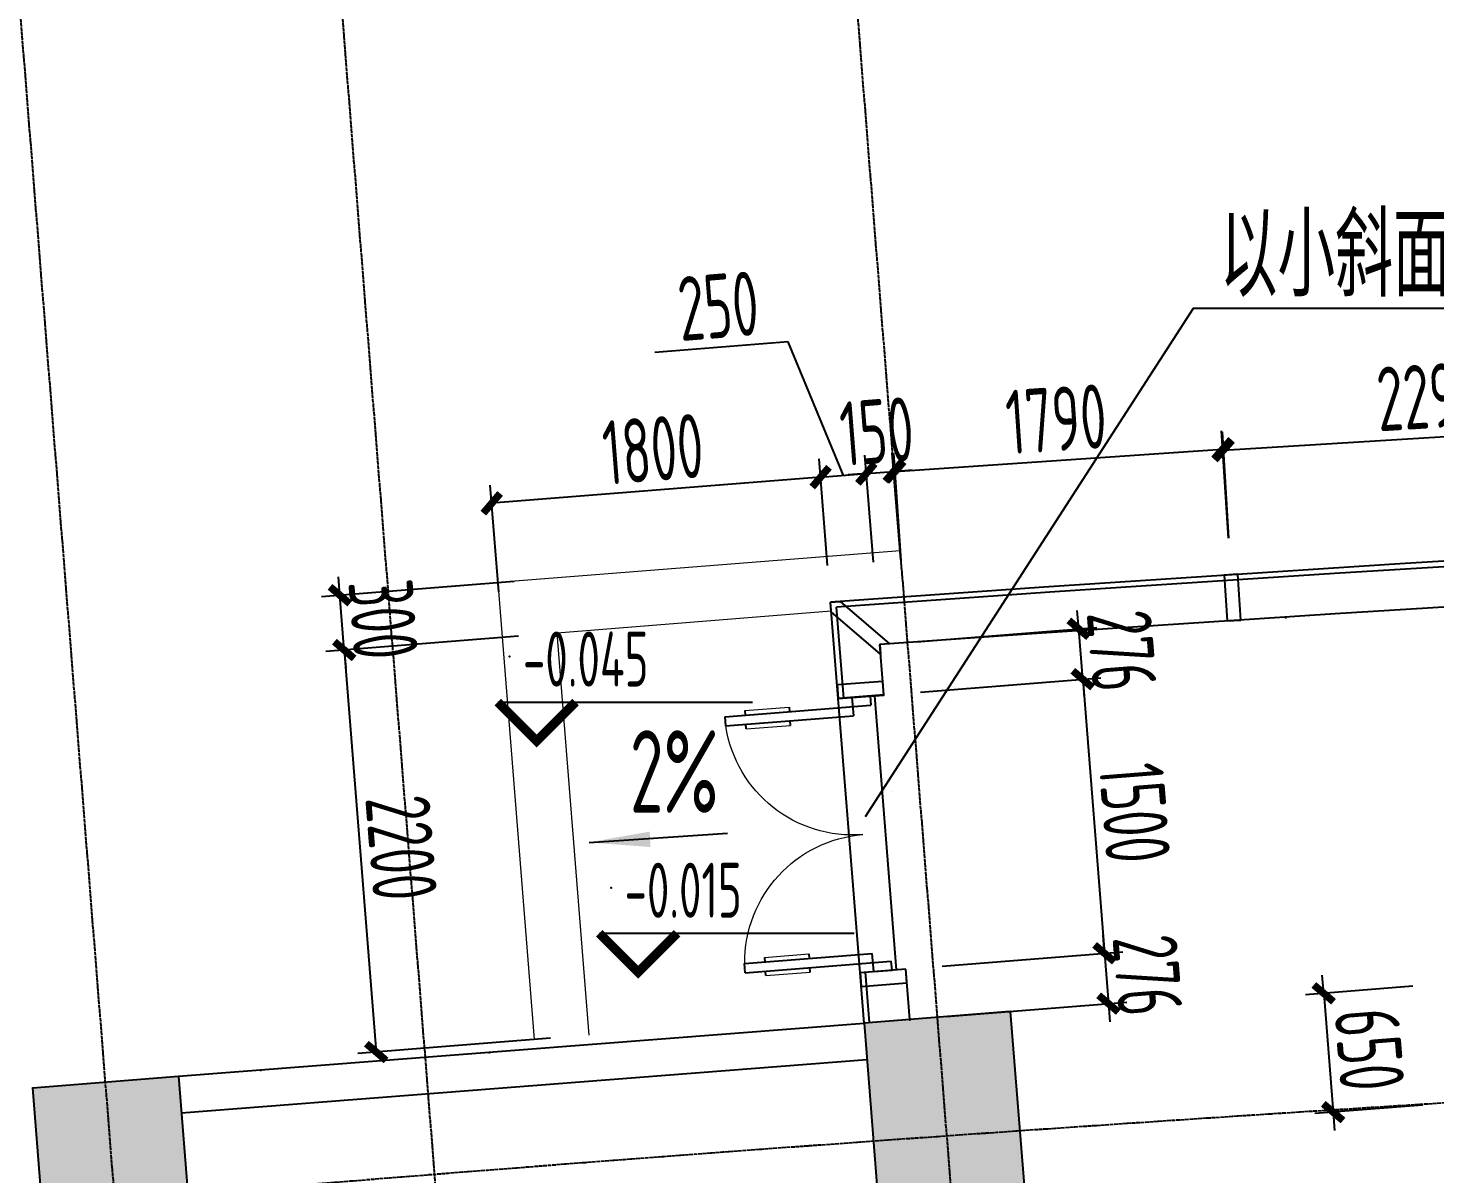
# Model space of a CAD drawing. Header units: millimetres. Extents: x 11639278 to 23698211, y -13072636 to -5537337.
# Drawn here: x 11751399 to 11759072, y -6378473 to -6372222 of the extents above; entities that cross this region are included whole.
import ezdxf
from ezdxf.enums import TextEntityAlignment as Align

# ---------------------------------------------------------------- set-up
doc = ezdxf.new("R2010")
doc.units = ezdxf.units.MM
doc.header["$LTSCALE"] = 10
for name, pattern in [('A2-RG-AXIS$0$CENTER', [2, 1.25, -0.25, 0.25, -0.25]), ('A2-RG-AXIS$0$DOTE', [2.42, 2, -0.2, 0.02, -0.2]), ('A2-RI-F1$0$DOT2', [0.125, 0, -0.125])]:
    doc.linetypes.add(name, pattern=pattern)
for name, color, linetype in [('A2-RB-F1$0$A-DIMS-100', 1, 'Continuous'), ('A2-RG-AXIS$0$A-GRID', 1, 'A2-RG-AXIS$0$CENTER'), ('A2-RI-F1$0$$0$AUDIT_D_120618114340-341', 1, 'Continuous'), ('A2-RI-F1$0$A-DOOR', 32, 'Continuous'), ('A2-RI-F1$0$A-FLOR-OTLN', 4, 'A2-RI-F1$0$DOT2'), ('A2-RI-F1$0$A-GLAZ', 140, 'Continuous'), ('A2-RI-F1$0$A-STRS', 50, 'Continuous'), ('A2-RI-F1$0$A-SYMB', 4, 'Continuous'), ('A2-RI-F1$0$A-SYMB-AREA', 4, 'Continuous'), ('A2-RI-F1$0$A-SYMB-NAME', 4, 'Continuous'), ('A2-RI-F1$0$A-WALL', 7, 'Continuous'), ('A2-RI-F1$0$an-wndw-mull-v', 3, 'Continuous'), ('A2-RI-F1$0$WINDOW_TEXT', 7, 'Continuous'), ('A2-RS-F1$0$A-HATH-GRAY', 8, 'Continuous'), ('A2-RS-F1$0$A-WALL-CONC', 6, 'Continuous')]:
    doc.layers.add(name, color=color, linetype=linetype)
doc.layers.add('A2-RI-F1$0$A-DETL-LLIN', color=3, linetype='Continuous', lineweight=5)
doc.styles.add('A2-RB-F1$0$XD2008', font='hzs.shx', dxfattribs={"width": 0.7, "bigfont": 'hztxt.shx'})
doc.styles.add('A2-RI-F1$0$ECADI', font='hzs.shx', dxfattribs={"width": 0.7, "bigfont": 'hztxt.shx'})
doc.styles.add('A2-RI-F1$0$SIMPLEX', font='simplex.shx', dxfattribs={"width": 0.7})
doc.styles.add('A2-RI-F1$0$XD2008', font='hzs.shx', dxfattribs={"width": 0.7, "bigfont": 'hztxt.shx'})
doc.dimstyles.new('A2-RB-F1$0$XD100$0', dxfattribs={"dimscale": 100, "dimtxt": 3.5, "dimasz": 1, "dimexe": 1, "dimexo": 2, "dimgap": 0.5, "dimtad": 1, "dimdec": 0, "dimdsep": 46, "dimtxsty": 'A2-RB-F1$0$XD2008', "dimblk1": 'A2-RB-F1$0$_ArchTick', "dimblk2": 'A2-RB-F1$0$_ArchTick', "dimsah": 1, "dimcen": 2.5, "dimclrt": 4, "dimaunit": 1, "dimadec": 0, "dimazin": 0, "dimtfac": 1, "dimtdec": 0, "dimtix": 1, "dimtmove": 1, "dimatfit": 3, "dimfxl": 0, "dimtolj": 1, "dimtzin": 0, "dimarcsym": 0})

# ---------------------------------------------------------------- blocks, each defined once
blk = doc.blocks.new('A2-RS-F1')
at = {"layer": 'A2-RS-F1$0$A-HATH-GRAY', "ltscale": 3}
h = blk.add_hatch(color=256, dxfattribs=at)
h.paths.add_polyline_path([(11790490.7, -6377046.5), (11789491.3, -6377010.6), (11789445.2, -6378310.2), (11790444.5, -6378345.7)], flags=16)
h.paths.add_polyline_path([(11794711.1, -6377235.6), (11794112.3, -6377197.1), (11794061, -6377995.6), (11794659.8, -6378034.1)], flags=0)
h.paths.add_polyline_path([(11794483.3, -6380778.7), (11793884.5, -6380740.2), (11793833.2, -6381538.6), (11794432, -6381577.1)], flags=0)
h.paths.add_polyline_path([(11793886.5, -6390060.6), (11793287.7, -6390022.1), (11793236.4, -6390820.5), (11793835.2, -6390859)], flags=0)
h.paths.add_polyline_path([(11793658.7, -6393603.7), (11793059.9, -6393565.2), (11793008.6, -6394363.6), (11793607.4, -6394402.1)], flags=0)
h.paths.add_polyline_path([(11789926.5, -6392936.5), (11788927.1, -6392900.6), (11788881, -6394200.2), (11789880.4, -6394235.7)], flags=16)
h.paths.add_polyline_path([(11781272, -6392739.2), (11780272, -6392732.1), (11780263.2, -6394032.4), (11781263.2, -6394039.2)], flags=16)
h.paths.add_polyline_path([(11772615.4, -6392790.7), (11771615.7, -6392812.3), (11771644.2, -6394112.4), (11772644, -6394090.4)], flags=16)
h.paths.add_polyline_path([(11771835.6, -6400549.4, 1), (11772735.6, -6400549.4, 1)])
h.paths.add_polyline_path([(11789601.8, -6400663.7, 1), (11788701.8, -6400663.7, 1)], flags=0)
h.paths.add_polyline_path([(11797125.5, -6401083.9, 1), (11798025.5, -6401083.9, 1)], flags=0)
h.paths.add_polyline_path([(11772266.5, -6376894.6), (11771266.7, -6376916.1), (11771295.3, -6378216.2), (11772295, -6378194.3)], flags=16)
h.paths.add_polyline_path([(11781379.7, -6376839.6), (11780379.7, -6376832.4), (11780370.9, -6378132.8), (11781370.9, -6378139.6)], flags=16)
h.paths.add_polyline_path([(11752826.5, -6385566), (11752029, -6385629.4), (11752187.6, -6387623.1), (11752985.1, -6387559.7)], flags=17)
h.paths.add_polyline_path([(11757362.8, -6385212.9), (11756565.3, -6385276.3), (11756723.9, -6387270.1), (11757521.2, -6387204.8)], flags=17)
h.paths.add_polyline_path([(11762965.1, -6393140.9), (11763031, -6394439.6), (11764029.7, -6394388.9), (11763963.9, -6393090.2)])
h.paths.add_polyline_path([(11793008.6, -6394363.6), (11793607.4, -6394402.1), (11793658.7, -6393603.7), (11793059.9, -6393565.2)], flags=17)
h.paths.add_polyline_path([(11793236.4, -6390820.5), (11793835.2, -6390859), (11793886.5, -6390060.6), (11793287.7, -6390022.1)], flags=17)
h.paths.add_polyline_path([(11793833.2, -6381538.6), (11794432, -6381577.1), (11794483.3, -6380778.7), (11793884.5, -6380740.2)], flags=17)
h.paths.add_polyline_path([(11794061, -6377995.6), (11794659.8, -6378034.1), (11794711.1, -6377235.6), (11794112.3, -6377197.1)], flags=17)
h.paths.add_polyline_path([(11762159.9, -6377261.3), (11762225.8, -6378560), (11763224.5, -6378509.3), (11763158.6, -6377210.6)], flags=17)
edge = h.paths.add_edge_path(flags=16)
edge.add_arc((11772285.6, -6400549.4), 450, 0, 360)
edge = h.paths.add_edge_path(flags=16)
edge.add_arc((11789151.8, -6400663.7), 450, 0, 360)
edge = h.paths.add_edge_path()
edge.add_arc((11763857, -6400855.6), 450, 0, 360)
edge = h.paths.add_edge_path(flags=17)
edge.add_arc((11797575.5, -6401083.9), 450, 0, 360)
edge = h.paths.add_edge_path()
edge.add_arc((11755440.6, -6401403.6), 450, 0, 360)
h.paths.add_polyline_path([(11756756.1, -6377586.7), (11756914.7, -6379580.4), (11756117.2, -6379643.9), (11755958.6, -6377650.1)], flags=17)
h.paths.add_polyline_path([(11757322.6, -6394796.6), (11758120, -6394731.3), (11758001.2, -6393237.8), (11757203.7, -6393301.3)])
h.paths.add_polyline_path([(11752786.3, -6395149.5), (11753583.8, -6395086), (11753449, -6393391.4), (11752651.5, -6393454.8)])
h.paths.add_polyline_path([(11751581, -6379997.1), (11752378.4, -6379933.7), (11752219.8, -6377940), (11751422.4, -6378003.4)])
edge = h.paths.add_edge_path()
edge.add_line((11771615.7, -6392812.7), (11771644.2, -6394112.4))
edge.add_line((11771644.2, -6394112.4), (11772644, -6394090.4))
edge.add_line((11772644, -6394090.4), (11772615.4, -6392790.7))
edge.add_line((11772615.4, -6392790.7), (11771615.7, -6392812.3))
edge.add_line((11780272, -6392732.4), (11780263.2, -6394032.4))
edge.add_line((11780263.2, -6394032.4), (11781263.2, -6394039.2))
edge.add_line((11781263.2, -6394039.2), (11781272, -6392739.2))
edge.add_line((11781272, -6392739.2), (11780272, -6392732.1))
edge.add_line((11788927.1, -6392901), (11788881, -6394200.2))
edge.add_line((11788881, -6394200.2), (11789880.4, -6394235.7))
edge.add_line((11789880.4, -6394235.7), (11789926.5, -6392936.5))
edge.add_line((11789926.5, -6392936.5), (11788927.1, -6392900.6))
edge.add_line((11789491.3, -6377011), (11789445.2, -6378310.2))
edge.add_line((11789445.2, -6378310.2), (11790444.5, -6378345.7))
edge.add_line((11790444.5, -6378345.7), (11790490.7, -6377046.5))
edge.add_line((11790490.7, -6377046.5), (11789491.3, -6377010.6))
edge.add_line((11780379.7, -6376832.8), (11780370.9, -6378132.8))
edge.add_line((11780370.9, -6378132.8), (11781370.9, -6378139.6))
edge.add_line((11781370.9, -6378139.6), (11781379.7, -6376839.6))
edge.add_line((11781379.7, -6376839.6), (11780379.7, -6376832.4))
edge.add_line((11771266.7, -6376916.5), (11771295.3, -6378216.2))
edge.add_line((11771295.3, -6378216.2), (11772295, -6378194.3))
edge.add_line((11772295, -6378194.3), (11772266.5, -6376894.6))
edge.add_line((11772266.5, -6376894.6), (11771266.7, -6376916.1))
edge.add_line((11756723.9, -6387270.1), (11757521.2, -6387204.8))
edge.add_line((11756565.3, -6385276.3), (11757362.8, -6385212.9))
edge.add_line((11756565.3, -6385276.3), (11756723.9, -6387270.1))
edge.add_line((11752187.6, -6387623.1), (11752985.1, -6387559.7))
edge.add_line((11752029, -6385629.4), (11752826.5, -6385566))
edge.add_line((11752029, -6385629.4), (11752187.6, -6387623.2))
edge.add_line((11752826.5, -6385566), (11752985.1, -6387559.7))
edge.add_line((11757362.2, -6385205.2), (11757521.2, -6387204.8))
edge = h.paths.add_edge_path()
edge.add_arc((11847549.5, -6408655.2), 450, 0, 360)
h.paths.add_polyline_path([(11818747.1, -6372607.5), (11817357.2, -6372439.1), (11817138.8, -6374225.8), (11818528.7, -6374394.2)])
h.paths.add_polyline_path([(11827964.2, -6373889.1), (11826579.8, -6373680.9), (11826310.1, -6375460.6), (11827694.6, -6375668.8)])
h.paths.add_polyline_path([(11837140.7, -6375434.8), (11835762.8, -6375187), (11835442.2, -6376958.2), (11836820.1, -6377206.1)])
h.paths.add_polyline_path([(11814457.2, -6396161.7), (11815846.9, -6396331.6), (11816041, -6394743.5), (11814651.4, -6394573.1)])
h.paths.add_polyline_path([(11851385, -6401917.5), (11850605.4, -6401737.8), (11850371.1, -6402710), (11851150.7, -6402889.7)])
h.paths.add_polyline_path([(11846959.8, -6400859), (11846180.2, -6400679.3), (11845945.9, -6401651.6), (11846725.5, -6401831.3)])
h.paths.add_polyline_path([(11841338.2, -6400630.1), (11839968.3, -6400341.3), (11840298.4, -6398775.8), (11841668.4, -6399064)])
h.paths.add_polyline_path([(11831505.8, -6398704), (11832883.4, -6398953.4), (11833168.4, -6397379), (11831790.9, -6397129.1)])
h.paths.add_polyline_path([(11822999.8, -6397310.5), (11824384, -6397520.2), (11824623.6, -6395938.3), (11823239.5, -6395728)])
h.paths.add_polyline_path([(11806985.1, -6395311.3), (11806188.5, -6395237.1), (11806299.9, -6394042), (11807096.4, -6394116.5)])
h.paths.add_polyline_path([(11800592, -6394828.7), (11801190.8, -6394867.2), (11801242.1, -6394068.8), (11800643.4, -6394030.3)])
h.paths.add_polyline_path([(11793008.6, -6394363.6), (11793607.4, -6394402.1), (11793658.7, -6393603.7), (11793059.9, -6393565.2)], flags=17)
h.paths.add_polyline_path([(11800819.8, -6391285.9), (11801418.6, -6391324.4), (11801469.9, -6390525.9), (11800871.2, -6390487.4)])
h.paths.add_polyline_path([(11793236.4, -6390820.5), (11793835.2, -6390859), (11793886.5, -6390060.6), (11793287.7, -6390022.1)], flags=17)
h.paths.add_polyline_path([(11853037, -6395063.6), (11853271.3, -6394091.4), (11852491.7, -6393911.7), (11852257.4, -6394883.9)])
h.paths.add_polyline_path([(11854911.5, -6387286.2), (11855145.9, -6386314), (11854366.3, -6386134.3), (11854131.9, -6387106.5)])
h.paths.add_polyline_path([(11846269, -6377243.5), (11844898.8, -6376956.1), (11844527.5, -6378717.4), (11845897.7, -6379004.7)])
h.paths.add_polyline_path([(11848611.8, -6394005), (11848846.2, -6393032.8), (11848066.6, -6392853.1), (11847832.2, -6393825.3)])
h.paths.add_polyline_path([(11850486.4, -6386227.4), (11850720.8, -6385255.2), (11849941.2, -6385075.5), (11849706.8, -6386047.7)])
h.paths.add_polyline_path([(11843712.1, -6384523.3), (11844299.2, -6384647.1), (11844423, -6384060), (11843835.9, -6383936.2)])
h.paths.add_polyline_path([(11842061.7, -6392351.2), (11842648.8, -6392475), (11842772.6, -6391887.9), (11842185.5, -6391764.1)])
h.paths.add_polyline_path([(11808357.4, -6373042.4), (11808954.8, -6373098.1), (11809029, -6372301.4), (11808431.6, -6372245.8)])
h.paths.add_polyline_path([(11793833.2, -6381538.6), (11794432, -6381577.1), (11794483.3, -6380778.7), (11793884.5, -6380740.2)], flags=17)
h.paths.add_polyline_path([(11801416.6, -6382004.6), (11802015.3, -6382043.1), (11802066.7, -6381244.7), (11801467.9, -6381206.2)])
h.paths.add_polyline_path([(11801644.4, -6378461.8), (11802243.1, -6378500.3), (11802294.5, -6377701.9), (11801695.7, -6377663.4)])
h.paths.add_polyline_path([(11794061, -6377995.6), (11794659.8, -6378034.1), (11794711.1, -6377235.6), (11794112.3, -6377197.1)], flags=17)
h.paths.add_polyline_path([(11808460.5, -6379479.9), (11807663.9, -6379405.7), (11807775.3, -6378210.6), (11808571.8, -6378285.1)])
edge = h.paths.add_edge_path(flags=16)
edge.add_arc((11772285.6, -6400549.4), 450, 0, 360)
edge = h.paths.add_edge_path(flags=17)
edge.add_arc((11789151.8, -6400663.7), 450, 0, 360)
edge = h.paths.add_edge_path(flags=17)
edge.add_arc((11797575.5, -6401083.9), 450, 0, 360)
edge = h.paths.add_edge_path()
edge.add_arc((11805983.7, -6401745.9), 450, 0, 360)
edge = h.paths.add_edge_path()
edge.add_arc((11814369.4, -6402649), 450, 0, 360)
edge = h.paths.add_edge_path()
edge.add_arc((11822725.7, -6403792.5), 450, 0, 360)
edge = h.paths.add_edge_path()
edge.add_arc((11831045.7, -6405175.5), 450, 0, 360)
edge = h.paths.add_edge_path()
edge.add_arc((11839322.6, -6406796.9), 450, 0, 360)
edge = h.paths.add_edge_path(flags=17)
edge.add_line((11771615.7, -6392812.7), (11771644.2, -6394112.4))
edge.add_line((11771644.2, -6394112.4), (11772644, -6394090.4))
edge.add_line((11772644, -6394090.4), (11772615.4, -6392790.7))
edge.add_line((11772615.4, -6392790.7), (11771615.7, -6392812.3))
edge.add_line((11780272, -6392732.4), (11780263.2, -6394032.4))
edge.add_line((11780263.2, -6394032.4), (11781263.2, -6394039.2))
edge.add_line((11781263.2, -6394039.2), (11781272, -6392739.2))
edge.add_line((11781272, -6392739.2), (11780272, -6392732.1))
edge.add_line((11788927.1, -6392901), (11788881, -6394200.2))
edge.add_line((11788881, -6394200.2), (11789880.4, -6394235.7))
edge.add_line((11789880.4, -6394235.7), (11789926.5, -6392936.5))
edge.add_line((11789926.5, -6392936.5), (11788927.1, -6392900.6))
edge.add_line((11789491.3, -6377011), (11789445.2, -6378310.2))
edge.add_line((11789445.2, -6378310.2), (11790444.5, -6378345.7))
edge.add_line((11790444.5, -6378345.7), (11790490.7, -6377046.5))
edge.add_line((11790490.7, -6377046.5), (11789491.3, -6377010.6))
edge.add_line((11780379.7, -6376832.8), (11780370.9, -6378132.8))
edge.add_line((11780370.9, -6378132.8), (11781370.9, -6378139.6))
edge.add_line((11781370.9, -6378139.6), (11781379.7, -6376839.6))
edge.add_line((11781379.7, -6376839.6), (11780379.7, -6376832.4))
edge.add_line((11771266.7, -6376916.5), (11771295.3, -6378216.2))
edge.add_line((11771295.3, -6378216.2), (11772295, -6378194.3))
edge.add_line((11772295, -6378194.3), (11772266.5, -6376894.6))
edge.add_line((11772266.5, -6376894.6), (11771266.7, -6376916.1))
edge = h.paths.add_edge_path()
edge.add_arc((11780719.5, -6400485.4), 450, 0, 360)
at = {"layer": 'A2-RS-F1$0$A-WALL-CONC', "ltscale": 3}
for p, q in [((11756756.1, -6377586.7), (11755958.6, -6377650.1)), ((11755958.6, -6377650.1), (11756117.2, -6379643.9)), ((11756756.1, -6377586.7), (11756914.7, -6379580.4)), ((11751422.4, -6378003.4), (11752219.8, -6377940)), ((11752219.8, -6377940), (11752378.4, -6379933.7)), ((11751422.4, -6378003.4), (11751581, -6379997.1))]:
    blk.add_line(p, q, dxfattribs=at)
blk = doc.blocks.new('A2-RI-F1$0$$DorLib2D$00000011')
for p, q in [((-0.4667, 0.4709), (-0.4667, -0.0625)), ((-0.4667, 0.4709), (-0.4333, 0.4709)), ((-0.4333, 0.4709), (-0.4333, 0.0042)), ((0.4333, 0.4709), (0.4333, 0.0042)), ((0.4667, 0.4709), (0.4333, 0.4709)), ((0.4667, 0.4709), (0.4667, -0.0625)), ((-0.4833, 0.3962), (-0.4667, 0.3962)), ((-0.4167, 0.3962), (-0.4333, 0.3962)), ((0.4167, 0.3962), (0.4333, 0.3962)), ((0.4833, 0.3962), (0.4667, 0.3962)), ((-0.4833, 0.2346), (-0.4667, 0.2346)), ((-0.4167, 0.2346), (-0.4333, 0.2346)), ((0.4167, 0.2346), (0.4333, 0.2346)), ((0.4833, 0.2346), (0.4667, 0.2346)), ((-0.5, 0.0042), (-0.4333, 0.0042)), ((-0.5, 0.0042), (-0.5, -0.0625)), ((0.5, 0.0042), (0.4333, 0.0042)), ((0.5, 0.0042), (0.5, -0.0625)), ((-0.5, -0.0625), (-0.4667, -0.0625)), ((0.5, -0.0625), (0.4667, -0.0625))]:
    blk.add_line(p, q)
at = {"lineweight": 13}
for p, q in [((-0.4833, 0.3962), (-0.4833, 0.2346)), ((-0.4167, 0.3962), (-0.4167, 0.2346)), ((0.4167, 0.3962), (0.4167, 0.2346)), ((0.4833, 0.3962), (0.4833, 0.2346))]:
    blk.add_line(p, q, dxfattribs=at)
for centre, start, end in [((-0.4667, 0.0042), 0, 85.904), ((0.4667, 0.0042), 94.096, 180)]:
    blk.add_arc(centre, 0.4667, start, end, dxfattribs=at)
blk = doc.blocks.new('A2-RI-F1$0$door-doublewing')
at = {"layer": 'A2-RI-F1$0$A-DOOR', "color": 4, "xscale": -0.9999999999999998, "rotation": 180}
blk.add_blockref('A2-RI-F1$0$$DorLib2D$00000011', (0, -0.0291), dxfattribs=at)
at = {"layer": 'A2-RI-F1$0$WINDOW_TEXT', "style": 'A2-RI-F1$0$SIMPLEX', "flags": 9}
blk.add_attdef('A', text='', height=1, dxfattribs=at).set_placement((0, 1.5), align=Align.MIDDLE)
blk = doc.blocks.new('A2-RI-F1$0$ECADI-TAG-HGHT（国标）')
at = {"color": 1}
blk.add_line((-2.121, 2.121), (11.768, 2.121), dxfattribs=at)
at = {"color": 1, "const_width": 0.5}
blk.add_lwpolyline([(-2.121, 2.121), (0, 0), (2.121, 2.121)], dxfattribs=at)
at = {"color": 1}
blk.add_point((-1.481, 4.6), dxfattribs=at)
at = {"style": 'A2-RI-F1$0$XD2008', "width": 0.7}
blk.add_attdef('FL', text='', height=3, dxfattribs=at).set_placement((-2.689, 2.967), align=Align.RIGHT)
for tag, p in [('F.F.L.', (2.284, 2.967)), ('T.O.S.', (2.284, -1.104))]:
    blk.add_attdef(tag, p, '', height=3, dxfattribs=at)
blk = doc.blocks.new('A2-RI-F1$0$5erhfh')
at = {"layer": 'A2-RI-F1$0$A-SYMB-AREA', "style": 'A2-RI-F1$0$ECADI', "width": 0.7}
blk.add_attdef('340M2', text='', height=2.5, dxfattribs=at).set_placement((0, 1.25), align=Align.MIDDLE_LEFT)
at = {"layer": 'A2-RI-F1$0$A-SYMB-NAME', "style": 'A2-RI-F1$0$ECADI', "width": 0.7}
blk.add_attdef('CHINESENAME', (-12.292, 3.087), '', height=4.5, dxfattribs=at)
blk = doc.blocks.new('A2-RI-F1$0$A$C047A065C')
at = {"layer": 'A2-RI-F1$0$an-wndw-mull-v'}
for points in [[(2573.6, 25952.3), (2557.5, 26201.8), (2482.6, 26197), (2498.8, 25947.5), (2573.6, 25952.3)], [(335.4, 26049.6), (388.2, 26053.6), (656.3, 25823.2), (603.4, 25819.2), (607.4, 25766.4), (339.4, 25996.7)], [(621.1, 25616.4), (371.8, 25598.4), (377.2, 25523.6), (626.5, 25541.6), (621.1, 25616.4)], [(745.4, 24048.1), (496.1, 24028.3), (502.1, 23953.6), (751.3, 23973.4), (745.4, 24048.1)]]:
    blk.add_lwpolyline(points, close=True, dxfattribs=at)
blk = doc.blocks.new('A2-RI-F1')
at = {"layer": 'A2-RI-F1$0$$0$AUDIT_D_120618114340-341'}
blk.add_line((11754459.1, -6376664), (11755213.9, -6376614.9), dxfattribs=at)
at = {"layer": 'A2-RI-F1$0$$0$AUDIT_D_120618114340-341', "extrusion": (0, 0, -1)}
blk.add_solid([(-11754789.5, -6376605.7), (-11754793.6, -6376689.7), (-11754455.2, -6376664.3)], dxfattribs=at)
at = {"layer": 'A2-RI-F1$0$A-DETL-LLIN'}
for p, q in [((11756154.9, -6375073), (11753962.2, -6375247.4)), ((11756154.9, -6375073), (11756175, -6375325.5)), ((11754160.4, -6377739.4), (11753962.2, -6375247.4)), ((11755779.9, -6375403.8), (11754285, -6375522.7)), ((11754459.5, -6377715.7), (11754285, -6375522.7))]:
    blk.add_line(p, q, dxfattribs=at)
at = {"layer": 'A2-RI-F1$0$A-FLOR-OTLN', "ltscale": 1000}
blk.add_lwpolyline([(11814764.2, -6394127.4), (11817357.4, -6372440.5, -0.024943), (11849205.6, -6377886.4), (11848159.2, -6382228.1), (11851284.2, -6382919.5), (11850720.9, -6385256.6), (11855146, -6386315.4), (11851150.8, -6402891.1), (11849876.5, -6402592.9), (11848102.5, -6409766.8, 0.080418), (11754733.7, -6402413.9), (11754132.4, -6395046.4), (11752786.4, -6395150.9), (11751422.5, -6378004.8), (11756208, -6377631.7), (11756045.3, -6375586.8, -0.038938), (11805715.9, -6375922.1), (11805966.1, -6372030.7, -0.006016), (11817268.4, -6373184.4, -0.006016)], format="xyb", dxfattribs=at)
at = {"layer": 'A2-RI-F1$0$A-GLAZ'}
for p, q in [((11755817.8, -6375880), (11755776, -6375354)), ((11755847.7, -6375877.6), (11755808.3, -6375381.8)), ((11756067, -6375860.2), (11756045.2, -6375585.4)), ((11756067, -6375860.2), (11755817.8, -6375880)), ((11756186, -6377355.5), (11755936.8, -6377375.3)), ((11755958.6, -6377650.1), (11755936.8, -6377375.3)), ((11755988.5, -6377647.7), (11755966.7, -6377372.9)), ((11756207.8, -6377630.3), (11756186, -6377355.5))]:
    blk.add_line(p, q, dxfattribs=at)
for radius, start, end in [(319650, 85.199218, 94.118073), (319620, 85.193734, 94.112654), (319400, 84.550659, 94.072888)]:
    blk.add_arc((11778730.7, -6694178.7), radius, start, end, dxfattribs=at)
at = {"layer": 'A2-RI-F1$0$A-STRS'}
for p, q in [((11755936.8, -6377375.3), (11755817.8, -6375880)), ((11756136.1, -6377359.4), (11756017.2, -6375864.1))]:
    blk.add_line(p, q, dxfattribs=at)
at = {"layer": 'A2-RI-F1$0$A-SYMB'}
blk.add_lwpolyline([(11759893.1, -6373751.8), (11757753, -6373751.8), (11755964, -6376524)], dxfattribs=at)
at = {"layer": 'A2-RI-F1$0$A-WALL'}
for p, q in [((11752219.8, -6377940), (11755958.6, -6377650.1)), ((11752235.3, -6378139.4), (11755974.1, -6377849.5))]:
    blk.add_line(p, q, dxfattribs=at)
for name, p in [('A2-RS-F1', (0, 0)), ('A2-RI-F1$0$A$C047A065C', (11755440.6, -6401403.6))]:
    blk.add_blockref(name, p)
ref = blk.add_blockref('A2-RI-F1$0$5erhfh', (11759127.4, -6373994.7), dxfattribs=dict(xscale=100, yscale=100, zscale=100))
ref.add_attrib('CHINESENAME', '以小斜面过渡', (11757898.2, -6373686), dxfattribs={"layer": 'A2-RI-F1$0$A-SYMB-NAME', "height": 450, "style": 'A2-RI-F1$0$ECADI', "width": 0.7})
ref = blk.add_blockref('A2-RI-F1$0$5erhfh', (11755910.6, -6376811.6), dxfattribs=dict(xscale=100, yscale=100, zscale=100))
ref.add_attrib('CHINESENAME', '2%%%', (11754681.4, -6376502.8), dxfattribs={"layer": 'A2-RI-F1$0$A-SYMB-NAME', "height": 450, "style": 'A2-RI-F1$0$ECADI', "width": 0.7})
at = {"layer": 'A2-RI-F1$0$A-DOOR', "xscale": 1499.999999999128, "yscale": 1499.999999999128, "zscale": 1499.999999999128, "rotation": 274.5482656228894}
blk.add_blockref('A2-RI-F1$0$door-doublewing', (11756001.9, -6376617.7), dxfattribs=at)
at = {"layer": 'A2-RI-F1$0$A-SYMB'}
ref = blk.add_blockref('A2-RI-F1$0$ECADI-TAG-HGHT（国标）', (11754173, -6376111), dxfattribs=dict(at, xscale=99.99999999989086, yscale=99.99999999989086, zscale=99.99999999989086))
ref.add_attrib('F.F.L.', '-0.045', (11754098.3, -6375814.3), dxfattribs={"layer": '0', "height": 300, "style": 'A2-RI-F1$0$XD2008', "width": 0.7})
ref = blk.add_blockref('A2-RI-F1$0$ECADI-TAG-HGHT（国标）', (11754727, -6377372), dxfattribs=dict(at, xscale=99.99999999989086, yscale=99.99999999989086, zscale=99.99999999989086))
ref.add_attrib('F.F.L.', '-0.015', (11754652.3, -6377075.3), dxfattribs={"layer": '0', "height": 300, "style": 'A2-RI-F1$0$XD2008', "width": 0.7})
blk = doc.blocks.new('A2-RG-AXIS')
at = {"layer": 'A2-RG-AXIS$0$A-GRID', "linetype": 'A2-RG-AXIS$0$DOTE'}
for p, q in [((11755647.6, -6368696.2), (11757669.8, -6394116.9)), ((11756043.3, -6408979.7), (11752855.5, -6368906.3)), ((11754299.2, -6409123.8), (11751111, -6369045.1))]:
    blk.add_line(p, q, dxfattribs=at)
for radius in [323300, 316700]:
    blk.add_arc((11778730.7, -6694178.7), radius, 75.589285, 95.407644, dxfattribs=at)
blk = doc.blocks.new('A2-RB-F1$0$_ArchTick')
at = {"color": 0, "linetype": 'ByBlock', "const_width": 0.4}
blk.add_lwpolyline([(-0.5, -0.5), (0.5, 0.5)], dxfattribs=at)
blk = doc.blocks.new('*D1686')
at = {"layer": 'A2-RB-F1$0$A-DIMS-100', "color": 0, "lineweight": -2, "transparency": 16777216}
for p, q in [((11758465.6, -6377487.8), (11758457.7, -6377388.2)), ((11758952.1, -6377449.1), (11758366, -6377495.8)), ((11758465.6, -6377487.8), (11758517.2, -6378135.9)), ((11759003.7, -6378097.2), (11758417.5, -6378143.8)), ((11758517.2, -6378135.9), (11758525.1, -6378235.6))]:
    blk.add_line(p, q, dxfattribs=at)
at = {"layer": 'Defpoints', "color": 0, "transparency": 16777216}
for p in [(11759151.5, -6377433.3), (11759203.1, -6378081.3), (11758517.2, -6378135.9)]:
    blk.add_point(p, dxfattribs=at)
at = {"layer": 'A2-RB-F1$0$A-DIMS-100', "color": 0, "lineweight": -2, "transparency": 16777216, "xscale": 100, "yscale": 100, "zscale": 100}
for p, rotation in [((11758465.6, -6377487.8), 274.5482656224209), ((11758517.2, -6378135.9), 94.54826562242093)]:
    blk.add_blockref('A2-RB-F1$0$_ArchTick', p, dxfattribs=dict(at, rotation=rotation))
at = {"layer": 'A2-RB-F1$0$A-DIMS-100', "color": 4, "transparency": 16777216, "insert": (11758715.7, -6377794), "char_height": 350, "attachment_point": 5, "rotation": 274.54827, "style": 'A2-RB-F1$0$XD2008'}
blk.add_mtext('\\A1;650', dxfattribs=at)
blk = doc.blocks.new('*D1490')
at = {"layer": 'A2-RB-F1$0$A-DIMS-100', "color": 0, "lineweight": -2, "transparency": 16777216}
for p, q in [((11756266.4, -6375844.3), (11757250.8, -6375766)), ((11757151.1, -6375773.9), (11757270, -6377269.2)), ((11756385.4, -6377339.6), (11757369.7, -6377261.3))]:
    blk.add_line(p, q, dxfattribs=at)
at = {"layer": 'Defpoints', "color": 0, "transparency": 16777216}
for p in [(11756067, -6375860.2), (11757270, -6377269.2), (11756186, -6377355.5)]:
    blk.add_point(p, dxfattribs=at)
at = {"layer": 'A2-RB-F1$0$A-DIMS-100', "color": 0, "lineweight": -2, "transparency": 16777216, "xscale": 100, "yscale": 100, "zscale": 100}
for p, rotation in [((11757151.1, -6375773.9), 94.54826562288943), ((11757270, -6377269.2), 274.5482656228894)]:
    blk.add_blockref('A2-RB-F1$0$_ArchTick', p, dxfattribs=dict(at, rotation=rotation))
at = {"layer": 'A2-RB-F1$0$A-DIMS-100', "color": 4, "transparency": 16777216, "insert": (11757434.8, -6376503.7), "char_height": 350, "attachment_point": 5, "rotation": 274.54827, "style": 'A2-RB-F1$0$XD2008'}
blk.add_mtext('\\A1;1500', dxfattribs=at)
blk = doc.blocks.new('*D1491')
at = {"layer": 'A2-RB-F1$0$A-DIMS-100', "color": 0, "lineweight": -2, "transparency": 16777216}
for p, q in [((11757270, -6377269.2), (11757262.1, -6377169.5)), ((11756385.4, -6377339.6), (11757369.7, -6377261.3)), ((11757270, -6377269.2), (11757291.9, -6377544)), ((11756407.2, -6377614.4), (11757391.6, -6377536.1)), ((11757291.9, -6377544), (11757299.8, -6377643.7))]:
    blk.add_line(p, q, dxfattribs=at)
at = {"layer": 'Defpoints', "color": 0, "transparency": 16777216}
for p in [(11756186, -6377355.5), (11757291.9, -6377544), (11756207.8, -6377630.3)]:
    blk.add_point(p, dxfattribs=at)
at = {"layer": 'A2-RB-F1$0$A-DIMS-100', "color": 0, "lineweight": -2, "transparency": 16777216, "xscale": 100, "yscale": 100, "zscale": 100}
for p, rotation in [((11757270, -6377269.2), 274.5482656221786), ((11757291.9, -6377544), 94.54826562217863)]:
    blk.add_blockref('A2-RB-F1$0$_ArchTick', p, dxfattribs=dict(at, rotation=rotation))
at = {"layer": 'A2-RB-F1$0$A-DIMS-100', "color": 4, "transparency": 16777216, "insert": (11757505.2, -6377388.8), "char_height": 350, "attachment_point": 5, "rotation": 274.54827, "style": 'A2-RB-F1$0$XD2008'}
blk.add_mtext('\\A1;276', dxfattribs=at)
blk = doc.blocks.new('*D1492')
at = {"layer": 'A2-RB-F1$0$A-DIMS-100', "color": 0, "lineweight": -2, "transparency": 16777216}
for p, q in [((11757129.2, -6375499.1), (11757121.3, -6375399.4)), ((11756244.5, -6375569.5), (11757228.9, -6375491.2)), ((11757151.1, -6375773.9), (11757129.2, -6375499.1)), ((11756266.4, -6375844.3), (11757250.8, -6375766)), ((11757151.1, -6375773.9), (11757159, -6375873.6))]:
    blk.add_line(p, q, dxfattribs=at)
at = {"layer": 'Defpoints', "color": 0, "transparency": 16777216}
for p in [(11757129.2, -6375499.1), (11756045.2, -6375585.4), (11756067, -6375860.2)]:
    blk.add_point(p, dxfattribs=at)
at = {"layer": 'A2-RB-F1$0$A-DIMS-100', "color": 0, "lineweight": -2, "transparency": 16777216, "xscale": 100, "yscale": 100, "zscale": 100}
for p, rotation in [((11757129.2, -6375499.1), 274.5482656227509), ((11757151.1, -6375773.9), 94.54826562275086)]:
    blk.add_blockref('A2-RB-F1$0$_ArchTick', p, dxfattribs=dict(at, rotation=rotation))
at = {"layer": 'A2-RB-F1$0$A-DIMS-100', "color": 4, "transparency": 16777216, "insert": (11757364.4, -6375618.7), "char_height": 350, "attachment_point": 5, "rotation": 274.54827, "style": 'A2-RB-F1$0$XD2008'}
blk.add_mtext('\\A1;276', dxfattribs=at)
blk = doc.blocks.new('*D1493')
at = {"layer": 'A2-RB-F1$0$A-DIMS-100', "color": 0, "lineweight": -2, "transparency": 16777216}
for p, q in [((11754049.9, -6375240.4), (11753000, -6375324)), ((11753099.7, -6375316), (11753091.7, -6375216.3)), ((11753123.4, -6375615.1), (11753099.7, -6375316)), ((11754073.7, -6375539.5), (11753023.8, -6375623)), ((11753123.4, -6375615.1), (11753131.4, -6375714.8))]:
    blk.add_line(p, q, dxfattribs=at)
at = {"layer": 'Defpoints', "color": 0, "transparency": 16777216}
for p in [(11754249.3, -6375224.6), (11753099.7, -6375316), (11754273.1, -6375523.6)]:
    blk.add_point(p, dxfattribs=at)
at = {"layer": 'A2-RB-F1$0$A-DIMS-100', "color": 0, "lineweight": -2, "transparency": 16777216, "xscale": 100, "yscale": 100, "zscale": 100}
for p, rotation in [((11753099.7, -6375316), 274.5482656226311), ((11753123.4, -6375615.1), 94.54826562263116)]:
    blk.add_blockref('A2-RB-F1$0$_ArchTick', p, dxfattribs=dict(at, rotation=rotation))
at = {"layer": 'A2-RB-F1$0$A-DIMS-100', "color": 4, "transparency": 16777216, "insert": (11753335.8, -6375447.7), "char_height": 350, "attachment_point": 5, "rotation": 274.54827, "style": 'A2-RB-F1$0$XD2008'}
blk.add_mtext('\\A1;300', dxfattribs=at)
blk = doc.blocks.new('*D1494')
at = {"layer": 'A2-RB-F1$0$A-DIMS-100', "color": 0, "lineweight": -2, "transparency": 16777216}
for p, q in [((11754073.7, -6375539.5), (11753023.8, -6375623)), ((11753123.4, -6375615.1), (11753297.9, -6377808.1)), ((11754248.2, -6377732.5), (11753198.2, -6377816))]:
    blk.add_line(p, q, dxfattribs=at)
at = {"layer": 'Defpoints', "color": 0, "transparency": 16777216}
for p in [(11754273.1, -6375523.6), (11754447.5, -6377716.6), (11753297.9, -6377808.1)]:
    blk.add_point(p, dxfattribs=at)
at = {"layer": 'A2-RB-F1$0$A-DIMS-100', "color": 0, "lineweight": -2, "transparency": 16777216, "xscale": 100, "yscale": 100, "zscale": 100}
for p, rotation in [((11753123.4, -6375615.1), 94.54826562256815), ((11753297.9, -6377808.1), 274.5482656225682)]:
    blk.add_blockref('A2-RB-F1$0$_ArchTick', p, dxfattribs=dict(at, rotation=rotation))
at = {"layer": 'A2-RB-F1$0$A-DIMS-100', "color": 4, "transparency": 16777216, "insert": (11753435, -6376693.7), "char_height": 350, "attachment_point": 5, "rotation": 274.54827, "style": 'A2-RB-F1$0$XD2008'}
blk.add_mtext('\\A1;2200', dxfattribs=at)
blk = doc.blocks.new('*D1495')
at = {"layer": 'A2-RB-F1$0$A-DIMS-100', "color": 0, "lineweight": -2, "transparency": 16777216}
for p, q in [((11755760.1, -6375154.6), (11755713.8, -6374572.3)), ((11753966.2, -6375297.3), (11753919.8, -6374715)), ((11755721.7, -6374672), (11753927.8, -6374814.7))]:
    blk.add_line(p, q, dxfattribs=at)
at = {"layer": 'Defpoints', "color": 0, "transparency": 16777216}
for p in [(11753927.8, -6374814.7), (11755776, -6375354), (11753982, -6375496.7)]:
    blk.add_point(p, dxfattribs=at)
at = {"layer": 'A2-RB-F1$0$A-DIMS-100', "color": 0, "lineweight": -2, "transparency": 16777216, "xscale": 100, "yscale": 100, "zscale": 100}
for p, rotation in [((11755721.7, -6374672), 4.548265622554969), ((11753927.8, -6374814.7), 184.548265622555)]:
    blk.add_blockref('A2-RB-F1$0$_ArchTick', p, dxfattribs=dict(at, rotation=rotation))
at = {"layer": 'A2-RB-F1$0$A-DIMS-100', "color": 4, "transparency": 16777216, "insert": (11754806.9, -6374519.1), "char_height": 350, "attachment_point": 5, "rotation": 4.54827, "style": 'A2-RB-F1$0$XD2008'}
blk.add_mtext('\\A1;1800', dxfattribs=at)
blk = doc.blocks.new('*D1496')
at = {"layer": 'A2-RB-F1$0$A-DIMS-100', "color": 0, "lineweight": -2, "transparency": 16777216}
for p, q in [((11755544.7, -6373933.5), (11754817, -6373991.4)), ((11755846.3, -6374662.1), (11755544.7, -6373933.5)), ((11755760.1, -6375154.6), (11755713.8, -6374572.3)), ((11756009.3, -6375134.8), (11755963, -6374552.5)), ((11755721.7, -6374672), (11755970.9, -6374652.2))]:
    blk.add_line(p, q, dxfattribs=at)
at = {"layer": 'Defpoints', "color": 0, "transparency": 16777216}
for p in [(11755970.9, -6374652.2), (11756025.2, -6375334.2), (11755776, -6375354)]:
    blk.add_point(p, dxfattribs=at)
at = {"layer": 'A2-RB-F1$0$A-DIMS-100', "color": 0, "lineweight": -2, "transparency": 16777216, "xscale": 100, "yscale": 100, "zscale": 100}
for p, rotation in [((11755970.9, -6374652.2), 4.548265622463895), ((11755721.7, -6374672), 184.5482656224639)]:
    blk.add_blockref('A2-RB-F1$0$_ArchTick', p, dxfattribs=dict(at, rotation=rotation))
at = {"layer": 'A2-RB-F1$0$A-DIMS-100', "color": 4, "transparency": 16777216, "insert": (11755163, -6373738.2), "char_height": 350, "attachment_point": 5, "rotation": 4.54827, "style": 'A2-RB-F1$0$XD2008'}
blk.add_mtext('\\A1;250', dxfattribs=at)
blk = doc.blocks.new('*D1127')
at = {"layer": 'A2-RB-F1$0$A-DIMS-100', "color": 0, "lineweight": -2, "transparency": 16777216}
for p, q in [((11756009.3, -6375134.8), (11755963, -6374552.5)), ((11756158.9, -6375122.9), (11756112.5, -6374540.6)), ((11755970.9, -6374652.2), (11755871.3, -6374660.1)), ((11755970.9, -6374652.2), (11756120.5, -6374640.3)), ((11756120.5, -6374640.3), (11756220.2, -6374632.4))]:
    blk.add_line(p, q, dxfattribs=at)
at = {"layer": 'Defpoints', "color": 0, "transparency": 16777216}
for p in [(11756120.5, -6374640.3), (11756025.2, -6375334.2), (11756174.7, -6375322.3)]:
    blk.add_point(p, dxfattribs=at)
at = {"layer": 'A2-RB-F1$0$A-DIMS-100', "color": 0, "lineweight": -2, "transparency": 16777216, "xscale": 100, "yscale": 100, "zscale": 100}
for p, rotation in [((11755970.9, -6374652.2), 4.548265622262404), ((11756120.5, -6374640.3), 184.5482656222624)]:
    blk.add_blockref('A2-RB-F1$0$_ArchTick', p, dxfattribs=dict(at, rotation=rotation))
at = {"layer": 'A2-RB-F1$0$A-DIMS-100', "color": 4, "transparency": 16777216, "insert": (11756027.9, -6374421.9), "char_height": 350, "attachment_point": 5, "rotation": 4.54827, "style": 'A2-RB-F1$0$XD2008'}
blk.add_mtext('\\A1;150', dxfattribs=at)
blk = doc.blocks.new('*D1185')
at = {"layer": 'A2-RB-F1$0$A-DIMS-100', "color": 0, "lineweight": -2, "transparency": 16777216}
for p, q in [((11757947.1, -6375004.7), (11757907.4, -6374419.6)), ((11756161.4, -6375126), (11756121.7, -6374540.8)), ((11756128.5, -6374640.6), (11757914.2, -6374519.3))]:
    blk.add_line(p, q, dxfattribs=at)
at = {"layer": 'Defpoints', "color": 0, "transparency": 16777216}
for p in [(11757914.2, -6374519.3), (11757960.7, -6375204.2), (11756175, -6375325.5)]:
    blk.add_point(p, dxfattribs=at)
at = {"layer": 'A2-RB-F1$0$A-DIMS-100', "color": 0, "lineweight": -2, "transparency": 16777216, "xscale": 100, "yscale": 100, "zscale": 100}
for p, rotation in [((11757914.2, -6374519.3), 3.885963698602962), ((11756128.5, -6374640.6), 183.8859636986029)]:
    blk.add_blockref('A2-RB-F1$0$_ArchTick', p, dxfattribs=dict(at, rotation=rotation))
at = {"layer": 'A2-RB-F1$0$A-DIMS-100', "color": 4, "transparency": 16777216, "insert": (11757006.1, -6374355.5), "char_height": 350, "attachment_point": 5, "rotation": 3.88596, "style": 'A2-RB-F1$0$XD2008'}
blk.add_mtext('\\A1;1790', dxfattribs=at)
blk = doc.blocks.new('*D1186')
at = {"layer": 'A2-RB-F1$0$A-DIMS-100', "color": 0, "lineweight": -2, "transparency": 16777216}
for p, q in [((11760239, -6374863.7), (11760203.3, -6374284.1)), ((11757948.4, -6375004.6), (11757912.8, -6374424.9)), ((11757918.9, -6374524.8), (11760209.5, -6374383.9))]:
    blk.add_line(p, q, dxfattribs=at)
at = {"layer": 'Defpoints', "color": 0, "transparency": 16777216}
for p in [(11760209.5, -6374383.9), (11760251.3, -6375063.3), (11757960.7, -6375204.2)]:
    blk.add_point(p, dxfattribs=at)
at = {"layer": 'A2-RB-F1$0$A-DIMS-100', "color": 0, "lineweight": -2, "transparency": 16777216, "xscale": 100, "yscale": 100, "zscale": 100}
for p, rotation in [((11760209.5, -6374383.9), 3.519878166246765), ((11757918.9, -6374524.8), 183.5198781662467)]:
    blk.add_blockref('A2-RB-F1$0$_ArchTick', p, dxfattribs=dict(at, rotation=rotation))
at = {"layer": 'A2-RB-F1$0$A-DIMS-100', "color": 4, "transparency": 16777216, "insert": (11759050.4, -6374229.7), "char_height": 350, "attachment_point": 5, "rotation": 3.51988, "style": 'A2-RB-F1$0$XD2008'}
blk.add_mtext('\\A1;2295', dxfattribs=at)
blk = doc.blocks.new('A2-RB-F1')
at = {"layer": 'A2-RB-F1$0$A-DIMS-100'}
dim = blk.add_linear_dim(base=(11755970.9, -6374652.2), p1=(11755776, -6375354), p2=(11756025.2, -6375334.2), angle=4.54827, dimstyle='A2-RB-F1$0$XD100$0', dxfattribs=at)
dim.commit()
dim.dimension.update_dxf_attribs({"geometry": '*D1496', "text_midpoint": (11755494.8, -6373937.5), "dimtype": 129})
for p1, p2, distance, picture, middle in [((11757960.7, -6375204.2), (11760251.3, -6375063.3), 680.8, '*D1186', (11759050.4, -6374229.7)), ((11756175, -6375325.5), (11757960.7, -6375204.2), 686.5, '*D1185', (11757006.1, -6374355.5)), ((11756025.2, -6375334.2), (11756174.7, -6375322.3), 684.1, '*D1127', (11756027.9, -6374421.9)), ((11755776, -6375354), (11753982, -6375496.7), -684.1, '*D1495', (11754806.9, -6374519.1)), ((11754273.1, -6375523.6), (11754249.3, -6375224.6), 1153.3, '*D1493', (11753335.8, -6375447.7)), ((11756067, -6375860.2), (11756045.2, -6375585.4), -1087.5, '*D1492', (11757364.4, -6375618.7)), ((11754273.1, -6375523.6), (11754447.5, -6377716.6), -1153.3, '*D1494', (11753435, -6376693.7)), ((11756067, -6375860.2), (11756186, -6377355.5), 1087.5, '*D1490', (11757434.8, -6376503.7)), ((11756186, -6377355.5), (11756207.8, -6377630.3), 1087.5, '*D1491', (11757505.2, -6377388.8)), ((11759151.5, -6377433.3), (11759203.1, -6378081.3), -688, '*D1686', (11758715.7, -6377794))]:
    dim = blk.add_aligned_dim(p1=p1, p2=p2, distance=distance, dimstyle='A2-RB-F1$0$XD100$0', dxfattribs=at)
    dim.commit()
    dim.dimension.update_dxf_attribs({"geometry": picture, "text_midpoint": middle})

msp = doc.modelspace()

# ---------------------------------------------------------------- block references
for name in ['A2-RI-F1', 'A2-RB-F1', 'A2-RG-AXIS']:
    msp.add_blockref(name, (0, 0))

doc.saveas('drawing.dxf')
